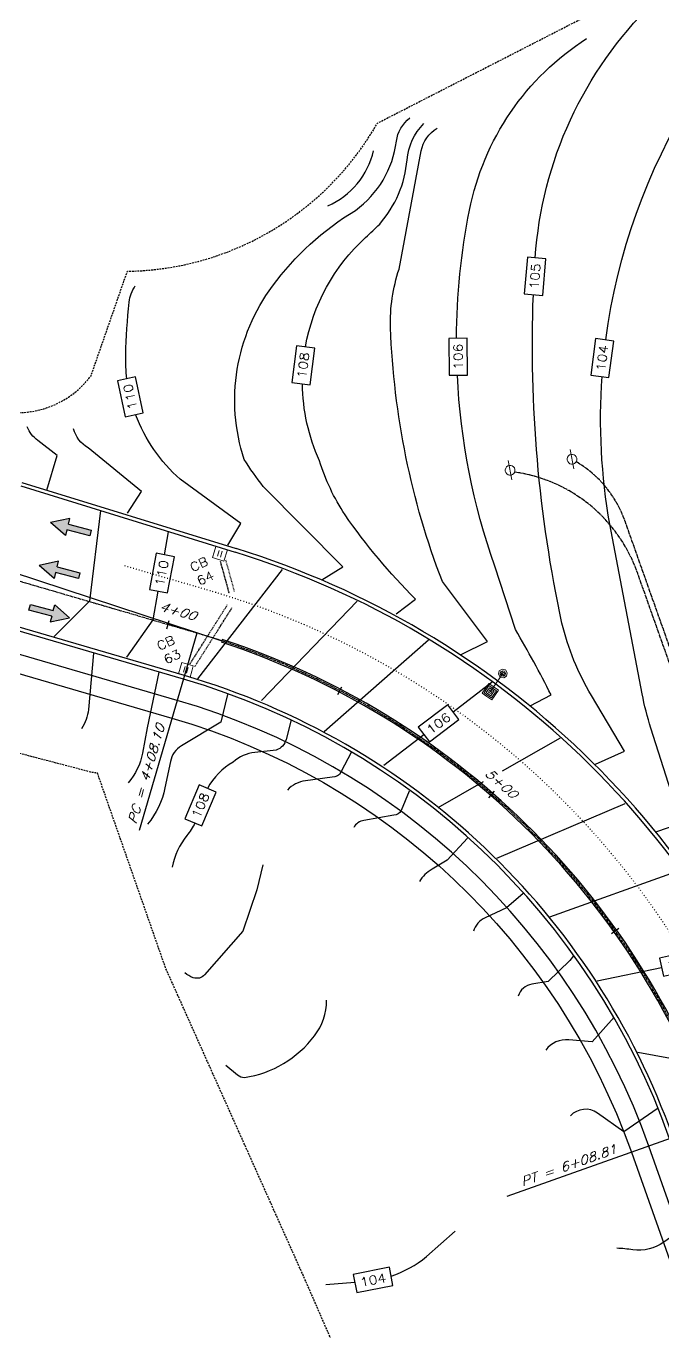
# Model space of a CAD drawing. Header units: feet. Extents: x 1024297 to 1030998, y 90489 to 94481.
# Drawn here: x 1024903.7 to 1025076.4, y 93096.4 to 93450.4 of the extents above; entities that cross this region are included whole.
import ezdxf
from ezdxf.enums import TextEntityAlignment as Align

# ---------------------------------------------------------------- set-up
doc = ezdxf.new("R2010")
doc.units = ezdxf.units.FT
doc.header["$MEASUREMENT"] = 0
for name, pattern in [('BWL', [0.8, 0.2, -0.6]), ('CENTER2', [1.125, 0.75, -0.125, 0.125, -0.125]), ('DASHED', [0.75, 0.5, -0.25]), ('HIDDEN', [0.375, 0.25, -0.125]), ('UTILITY', [1.08, 0.9, -0.06, 0, -0.06, 0, -0.06])]:
    doc.linetypes.add(name, pattern=pattern)
for name, color, linetype in [('LOW', 7, 'DASHED'), ('P-STRIPE', 1, 'Continuous'), ('P1COL', 4, 'Continuous'), ('P5PML', 1, 'Continuous'), ('P5PML-B', 1, 'BWL'), ('P6BLL', 6, 'CENTER2'), ('P6CUL', 6, 'Continuous'), ('P6DRL', 6, 'HIDDEN'), ('P6UTL', 6, 'UTILITY'), ('P6WAL', 6, 'Continuous'), ('P7COT', 3, 'Continuous'), ('P7DRS', 3, 'Continuous'), ('P7DRT', 3, 'Continuous'), ('P7EPL', 3, 'Continuous'), ('P7TFA', 3, 'Continuous'), ('P7UTS', 3, 'Continuous'), ('STALBL', 3, 'Continuous'), ('STAPTS', 3, 'Continuous')]:
    doc.layers.add(name, color=color, linetype=linetype)
doc.styles.add('60', font='simplex.shx', dxfattribs={"width": 1.15, "height": 2.4})
doc.styles.add('60S', font='simplex.shx', dxfattribs={"width": 1.15, "oblique": 22, "height": 2.4})

# ---------------------------------------------------------------- blocks, each defined once
blk = doc.blocks.new('TPOLE')
at = {"color": 0, "linetype": 'ByBlock', "lineweight": 0}
for points in [[(0.0665, 0.0003), (-0.0671, 0.0003)], [(0.0329, 0.0003), (0.0313, 0.0104), (0.0264, 0.02), (0.0195, 0.027), (0.0099, 0.0318), (-0.0003, 0.0334), (-0.0104, 0.0318), (-0.02, 0.027), (-0.027, 0.02), (-0.0318, 0.0104), (-0.0334, 0.0003), (-0.0318, -0.0099), (-0.027, -0.0195), (-0.02, -0.0264), (-0.0104, -0.0313), (-0.0003, -0.0329), (0.0099, -0.0313), (0.0195, -0.0264), (0.0264, -0.0195), (0.0313, -0.0099), (0.0329, 0.0003), (0.0329, 0.0003)]]:
    blk.add_lwpolyline(points, dxfattribs=at)
blk = doc.blocks.new('CBB')
at = {"color": 0, "linetype": 'ByBlock', "lineweight": 0}
for points in [[(0.0396, 0.0414), (0.0396, 0.0801), (-0.0414, 0.0801), (-0.0414, 0.0009), (0.0396, 0.0009), (0.0396, 0.0414), (0.0396, 0.0414)], [(-0.0114, 0.0202), (-0.0114, 0.0607)], [(0.0097, 0.0607), (0.0097, 0.0202)]]:
    blk.add_lwpolyline(points, dxfattribs=at)
blk = doc.blocks.new('PLP1')
at = {"color": 0, "linetype": 'ByBlock', "lineweight": 0}
for points in [[(-0.001, 0.191), (0.0393, 0.191), (0.0393, 0.1104), (-0.0413, 0.1104), (-0.0413, 0.191), (-0.001, 0.191), (-0.001, 0.191)], [(-0.001, 0.1814), (0.0298, 0.1814), (0.0298, 0.1219), (-0.0317, 0.1219), (-0.0317, 0.1814), (-0.001, 0.1814), (-0.001, 0.1814)], [(-0.001, 0.1718), (0.0182, 0.1718), (0.0182, 0.1315), (-0.0202, 0.1315), (-0.0202, 0.1718), (-0.001, 0.1718), (-0.001, 0.1718)], [(-0.001, 0.1603), (0.0086, 0.1603), (0.0086, 0.1411), (-0.0106, 0.1411), (-0.0106, 0.1603), (-0.001, 0.1603), (-0.001, 0.1603)], [(-0.001, 0.001), (-0.001, 0.1507)], [(0.0298, 0.001), (0.0202, 0.0221), (-0.001, 0.0317), (-0.0221, 0.0221), (-0.0317, 0.001), (-0.0221, -0.0202), (-0.001, -0.0298), (0.0202, -0.0202), (0.0298, 0.001), (0.0298, 0.001)], [(0.0182, 0.001), (0.0125, 0.0144), (-0.001, 0.0202), (-0.0144, 0.0144), (-0.0202, 0.001), (-0.0144, -0.0125), (-0.001, -0.0182), (0.0125, -0.0125), (0.0182, 0.001), (0.0182, 0.001)], [(0.0086, 0.001), (0.0067, 0.0086), (-0.001, 0.0106), (-0.0086, 0.0086), (-0.0106, 0.001), (-0.0086, -0.0067), (-0.001, -0.0086), (0.0067, -0.0067), (0.0086, 0.001), (0.0086, 0.001)]]:
    blk.add_lwpolyline(points, dxfattribs=at)
blk = doc.blocks.new('TF')
for p, q in [((0.0012, -0.0199), (0.0012, 0.0201)), ((0.0012, 0.0201), (0.1612, 0.0201)), ((0.1612, 0.0201), (0.1612, 0.0601)), ((0.1612, 0.0601), (0.2812, 0.0001)), ((0.1612, -0.0599), (0.2812, 0.0001)), ((0.1612, -0.0199), (0.0012, -0.0199)), ((0.1612, -0.0199), (0.1612, -0.0599))]:
    blk.add_line(p, q)
for points in [[(0.0012, 0.0201), (0.0012, -0.0199), (0.1612, 0.0201), (0.1612, -0.0199)], [(0.1612, -0.0599), (0.1612, 0.0601), (0.2812, 0.0001), (0.1612, 0.0601)]]:
    blk.add_solid(points)
blk = doc.blocks.new('CONID')
blk.add_lwpolyline([(-0.125, -0.0625), (0.125, -0.0625), (0.125, 0.0625), (-0.125, 0.0625)], close=True)
at = {"style": '60', "width": 1.15}
blk.add_attdef('CON', text='', height=0.06, dxfattribs=at).set_placement((0, 0), align=Align.MIDDLE)
blk = doc.blocks.new('STA_TIC')
blk.add_line((0, -0.04165), (0, 0.04165))
blk = doc.blocks.new('LBL_TIC')
blk.add_line((0, -0.04165), (0, 0.04165))

msp = doc.modelspace()

# ---------------------------------------------------------------- linework, layer by layer
at = {"layer": 'LOW', "flags": 128}
msp.add_lwpolyline([(1025299.17759, 91284.88733), (1025279.69847, 91329.65075), (1025214.17667, 91443.65574), (1025129.37299, 91567.20256), (1025065.53776, 91669.63859), (1024984.13222, 91825.65851), (1024909.83168, 91957.10585), (1024854.97944, 92044.05338), (1024913.67061, 92077.05306, 0.465573073), (1024916.78261, 92097.39941), (1024927.10658, 92113.45921), (1024946.21706, 92112.68682, 0.214873653), (1024965.35001, 92101.15157), (1025046.41901, 92140.37861), (1025033.11285, 92163.52232, -0.116694486), (1025029.4727, 92178.49362), (1025058.20862, 92399.7976), (1025088.4717, 92618.03806), (1025068.00032, 92651.01242), (1025104.13982, 92673.1417, -0.069153808), (1025174.33154, 92703.76178), (1025159.89959, 92747.16501, 0.072673243), (1025104.64104, 92726.41083), (1025077.20131, 92798.84152, 0.286338548), (1025087.67095, 92844.88538), (1025066.28215, 92907.73635), (1025035.46143, 92981.75675), (1024979.69277, 93109.84429), (1024941.579, 93194.97605), (1024923.08504, 93247.82492, 0.00311628), (1024921.22192, 93248.14873), (1024842.94753, 93268.68905), (1024737.93099, 93309.01255), (1024671.38413, 93341.65665), (1024607.91136, 93359.86934, 0.237160651), (1024587.40528, 93356.776), (1024586.26717, 93398.46717), (1024610.79985, 93430.61557, 0.193210887), (1024628.32429, 93417.75266), (1024725.83921, 93389.68857), (1024769.46894, 93380.70795), (1024894.74338, 93346.4907, 0.307613242), (1024921.32719, 93355.60282), (1024931.17963, 93383.92769, 0.26516412), (1024998.99743, 93424.0949), (1025056.95549, 93453.75453), (1025230.39287, 93550.74693, -0.073459567), (1025244.1056, 93555.79692), (1025350.48564, 93578.04901), (1025456.89359, 93598.45522), (1025481.18947, 93605.24487, 0.221219264), (1025517.74021, 93640.41055), (1025517.74021, 93640.41055), (1025526.57016, 93646.10369), (1025561.63476, 93623.06294), (1025568.18391, 93628.818, -0.363591046), (1025588.00867, 93629.28372), (1025594.23187, 93623.18184), (1025598.53631, 93626.9898), (1025531.88064, 93693.14884, -0.8925249), (1025538.74453, 93700.65922), (1025619.65124, 93617.92787, -0.978257696), (1025613.26198, 93611.34698), (1025601.48022, 93621.15952), (1025592.18006, 93611.64559), (1025581.5928, 93618.41362), (1025573.41497, 93609.87325), (1025607.46388, 93576.45468), (1025639.09873, 93548.21308), (1025672.50542, 93511.731), (1025714.46477, 93471.64412), (1025751.02521, 93477.0174), (1025854.30996, 93369.49385), (1025951.47495, 93253.44004), (1026071.26724, 92793.83775), (1026129.354, 92575.68261), (1026262.95081, 92037.03535), (1026423.9854, 91333.86598), (1026452.85438, 91189.01247), (1026544.66412, 91225.18157), (1026549.56736, 91209.09113)], format="xyb", dxfattribs=at)
at = {"layer": 'P-STRIPE'}
msp.add_line((1024899.91845, 93302.40776), (1024956.80035, 93283.7338), dxfattribs=at)
at = {"layer": 'P1COL', "flags": 128}
for points in [[(1025060.93069, 93365.31851, -0.216269065), (1025133.05816, 93481.31208)], [(1025041.80808, 93387.57128, -0.184532593), (1025073.55104, 93456.47097)], [(1025020.45521, 93365.75792, -0.047787033), (1025023.96705, 93400.46411, -0.20389976), (1025055.74489, 93447.05036)], [(1024983.91918, 93300.28724), (1024989.61087, 93303.79587), (1024968.03891, 93325.58215, -0.029416093), (1024962.87231, 93332.92785, -0.243163269), (1024970.53354, 93379.92886, -0.09823719), (1024993.04256, 93400.44894, 0.207832137), (1025004.1316, 93419.1815, -0.192473288), (1025007.77631, 93425.48939)], [(1024999.61693, 93396.74282, 0.159099445), (1025007.05327, 93414.16999, -0.17176875), (1025011.55983, 93423.96319, -2.107796999)], [(1025021.6878, 93280.05481), (1025028.86384, 93283.52312), (1025016.60274, 93299.81043, -0.083002471), (1025002.56578, 93368.61411, -0.090249329), (1025004.88136, 93384.54024), (1025010.87657, 93416.54964, -0.21605977), (1025015.18995, 93422.7116, -2.111967448)], [(1024979.46203, 93363.41151, -0.165026993), (1024995.79197, 93393.07283, 0.012148933), (1024999.61693, 93396.74282, 0.014042581)], [(1024931.05321, 93354.81376, -0.037376939), (1024930.73581, 93361.27601, -0.019736361), (1024931.66718, 93375.5604, -0.129560513), (1024933.32663, 93379.93903)], [(1025058.15492, 93250.30378), (1025066.02638, 93253.85222), (1025057.03345, 93268.94709, -0.075286586), (1025049.05202, 93288.53055, -0.062892595), (1025041.28196, 93377.57992)], [(1025040.41656, 93266.08163), (1025046.09465, 93269.09561, 0.015735583), (1025036.44645, 93286.76596), (1025030.84987, 93303.99042, -0.072490528), (1025020.67517, 93355.76001, -0.072490528)], [(1025004.11441, 93291.02648), (1025009.32491, 93295.04318, -0.045010491), (1024990.2105, 93317.91266, -0.07035302), (1024983.27699, 93332.57865, -0.102418923), (1024978.65186, 93353.43396, -0.102418923)], [(1025074.53477, 93231.93917), (1025081.38265, 93234.27784), (1025073.16214, 93260.06731, -0.029883525), (1025070.80928, 93269.32726), (1025062.00445, 93315.33913, -0.060845621), (1025059.93121, 93355.36307)], [(1024958.45406, 93309.68377), (1024961.99868, 93315.56406), (1024945.50759, 93327.5626, -0.124743024), (1024933.42611, 93345.09525, -0.124743024)], [(1024909.33298, 93324.60392), (1024912.17819, 93333.98799), (1024906.91194, 93338.07887, -0.151684529), (1024904.01755, 93341.76501, 3.104716147)], [(1024931.22084, 93318.36002), (1024935.05737, 93324.17769), (1024920.51149, 93336.01913, -0.186223167), (1024916.5662, 93341.2284, -2.123242618)], [(1024922.00455, 93280.36419), (1024920.59838, 93265.11061, -0.129390247), (1024918.70079, 93259.90046, 1.911084625)], [(1024958.31325, 93269.18285), (1024956.56795, 93261.7138), (1024945.88579, 93255.2924, 0.210216699), (1024942.8503, 93250.99651, 0.702562145)], [(1024936.57952, 93260.12751), (1024935.29911, 93253.3098, -0.132680455), (1024931.39378, 93245.21409, 2.187626801)], [(1024975.56553, 93262.35746), (1024974.26754, 93257.02141, -0.263606581), (1024971.55667, 93254.13532), (1024965.78191, 93253.46999, 0.152550211), (1024959.84339, 93250.83598, 3.958269824)], [(1024991.93732, 93253.63673), (1024989.09939, 93248.12325, -0.292152517), (1024986.75938, 93246.76175), (1024979.49646, 93245.80797, 0.176888202), (1024974.60181, 93243.25523, 1.071782909)], [(1024942.8503, 93250.99651), (1024941.38785, 93243.89505, -0.121360052), (1024936.68519, 93234.02498, 4.386438386)], [(1024959.84339, 93250.83598, 0.141935595), (1024952.94515, 93243.74193, 0.141935595)], [(1025007.59753, 93242.9622), (1025005.43565, 93237.77875, -0.311573084), (1025003.41577, 93236.4874), (1024995.34988, 93235.04139, 0.244882493), (1024992.57945, 93233.12067, 0.614046712)], [(1024949.49653, 93234.34194, -0.049108942), (1024947.28896, 93230.92331, 0.121396748), (1024943.37128, 93222.37893)], [(1025023.41964, 93230.20051), (1025017.93859, 93224.26553), (1025013.81391, 93221.80149, 0.132411385), (1025010.37733, 93218.44183, -14.393415169)], [(1024967.90906, 93223.02601), (1024966.29235, 93216.24764), (1024962.49661, 93205.00013), (1024952.12945, 93193.18625, -0.311154937), (1024949.03867, 93192.40622, -0.077636036), (1024946.74962, 93193.68984, 4.191181772)], [(1025038.52264, 93215.21118), (1025033.97532, 93211.33358), (1025028.19963, 93208.64033, 0.212132414), (1025025.02942, 93204.99939, 4.813570189)], [(1025052.20335, 93198.34215), (1025051.18113, 93197.05449), (1025045.32264, 93191.34899), (1025040.91743, 93190.64646, 0.283762035), (1025037.15515, 93187.40525, 1.972546358)], [(1024957.88782, 93168.66226), (1024961.06749, 93166.07968, 0.149227423), (1024962.93114, 93165.32259, 0.19288695), (1024981.94517, 93176.62815, 0.164402144), (1024985.22586, 93186.28857, -12.519263238)], [(1025063.20424, 93181.7103), (1025057.26386, 93175.02046), (1025050.91961, 93175.57639, 0.258481103), (1025044.64786, 93172.78699, 1.191378746)], [(1025075.13424, 93156.99628), (1025065.80335, 93150.61773), (1025058.70604, 93155.68847, 0.376044596), (1025051.33958, 93154.95674, 1.615624079)], [(1025086.66235, 93127.6344), (1025076.65751, 93120.67125, -0.188065529), (1025068.26882, 93118.65186, 0.023006948), (1025063.89373, 93119.0447, 2.087632537)], [(1025002.71476, 93111.4958, 0.091478955), (1025012.28874, 93116.78915), (1025020.11045, 93123.68872)]]:
    msp.add_lwpolyline(points, format="xyb", dxfattribs=at)
for points in [[(1024923.92695, 93319.05195), (1024920.88516, 93294.51941), (1024911.29759, 93284.87719)], [(1024941.25349, 93307.06484), (1024942.31817, 93313.27655)], [(1024950.25449, 93273.45082), (1024973.211, 93303.11765)], [(1024931.01213, 93279.2741), (1024938.2238, 93289.38859), (1024939.56384, 93297.20685)], [(1024967.51411, 93267.56489), (1024993.48278, 93294.47042)], [(1024984.52865, 93259.1226), (1025012.88824, 93283.98268)], [(1024939.68093, 93275.22543), (1024936.57952, 93260.12751)], [(1025019.51378, 93264.44583), (1025030.23193, 93272.67719)], [(1025000.70886, 93250.00394), (1025011.58263, 93258.35482)], [(1025032.94226, 93248.49935), (1025048.69107, 93257.43862)], [(1025015.48246, 93238.5889), (1025027.7501, 93245.5522)], [(1025031.42175, 93224.82135), (1025066.20486, 93239.60446)], [(1025045.72631, 93208.93834), (1025081.09068, 93221.55042)], [(1025058.59034, 93191.52169), (1025076.06519, 93195.13608)], [(1025069.59668, 93172.23322), (1025083.88464, 93169.56756), (1025085.66455, 93170.15997)], [(1024985.03796, 93109.19257), (1024992.85208, 93109.8193)]]:
    msp.add_lwpolyline(points, dxfattribs=at)
at = {"layer": 'P1COL'}
msp.add_arc((1024976.97111, 93421.42916), 21.51823, 293.486236, 347.1036211, dxfattribs=at)
at = {"layer": 'P5PML'}
for radius in [211.6, 212.4]:
    msp.add_arc((1024890.67439, 93082.31047), radius, 19.5045612, 71.8253322, dxfattribs=at)
at = {"layer": 'P5PML-B', "flags": 128}
msp.add_lwpolyline([(1025170.04575, 92222.14178), (1025228.68286, 92640.82414, 0.120469084), (1025206.34998, 92861.99149), (1025101.82013, 93157.10002, 0.241210962), (1024953.3567, 93297.36146), (1024930.02824, 93304.16116)], format="xyb", dxfattribs=at)
at = {"layer": 'P6BLL'}
msp.add_line((1024949.99872, 93285.84088), (1024558.20351, 93400.03996), dxfattribs=at)
msp.add_arc((1024890.67439, 93082.31047), 212, 19.5045612, 73.749839, dxfattribs=at)
at = {"layer": 'P6CUL'}
msp.add_line((1024902.60545, 93326.69536), (1024960.69655, 93308.73021), dxfattribs=at)
at = {"layer": 'P6CUL', "flags": 128}
msp.add_lwpolyline([(1025182.78461, 92853.64444), (1025078.25476, 93148.75297, 0.241210962), (1024946.3609, 93273.36024), (1024893.41314, 93288.79326), (1024746.50076, 93325.36508)], format="xyb", dxfattribs=at)
at = {"layer": 'P6CUL'}
msp.add_arc((1024890.67439, 93082.31047), 237, 19.5045612, 72.8153486, dxfattribs=at)
at = {"layer": 'P6DRL'}
for p, q in [((1024956.35262, 93305.33167), (1024958.75526, 93296.64611)), ((1024957.79832, 93305.73159), (1024960.20097, 93297.04603)), ((1024948.19231, 93277.53388), (1024958.28522, 93293.46843)), ((1024949.4595, 93276.73124), (1024959.55241, 93292.66579))]:
    msp.add_line(p, q, dxfattribs=at)
at = {"layer": 'P6UTL', "flags": 128}
for points in [[(1025117.88432, 93170.15153), (1025066.16213, 93316.17352, 0.175027316), (1025052.95826, 93332.27103)], [(1025116.46887, 93169.655), (1025069.51088, 93302.22675, 0.279065127), (1025036.21942, 93329.4855)]]:
    msp.add_lwpolyline(points, format="xyb", dxfattribs=at)
at = {"layer": 'P6WAL', "flags": 128}
for points in [[(1024662.5642, 93344.62255), (1024943.28275, 93262.7997, -0.241210962), (1025067.886, 93145.08027), (1025182.56272, 92821.3251, -0.048666184), (1025197.75954, 92760.06536, -0.18882501), (1025196.77327, 92755.80218, -0.176885009), (1025188.95619, 92750.22096), (1025185.10073, 92743.96947)], [(1025203.17474, 92757.48942, 0.051199719), (1025187.2758, 92822.99451), (1025072.59907, 93146.74968, 0.241210962), (1024944.68191, 93267.59994), (1024746.50076, 93325.36508)]]:
    msp.add_lwpolyline(points, format="xyb", dxfattribs=at)
at = {"layer": 'P7EPL'}
msp.add_line((1024902.31, 93325.74), (1024960.4011, 93307.77485), dxfattribs=at)
at = {"layer": 'P7EPL', "flags": 128}
msp.add_lwpolyline([(1025183.72723, 92853.97832), (1025079.19738, 93149.08685, 0.241210962), (1024946.64074, 93274.32029), (1024893.67394, 93289.75886)], format="xyb", dxfattribs=at)
at = {"layer": 'P7EPL'}
msp.add_arc((1024890.67439, 93082.31047), 236, 19.5045612, 72.8153486, dxfattribs=at)
at = {"layer": 'STAPTS'}
for p, q in [((1024949.99872, 93285.84088), (1024934.4091, 93232.35587)), ((1025090.50875, 93153.09344), (1025034.10258, 93133.11391))]:
    msp.add_line(p, q, dxfattribs=at)

# ---------------------------------------------------------------- block references
at = {"layer": 'P7COT'}
for p, xscale, yscale, zscale, rotation, values in [((1025041.75174, 93382.55802), 39.99999999999632, 40, 40, 85.13749735435587, {'CON': '105'}), ((1024978.88426, 93358.44471), 40.00000000000092, 40.00000000000092, 40.00000000000092, 82.74661216122767, {'CON': '108'}), ((1025020.896, 93360.76355), 40.00000000000121, 40, 40, 90.79338184488897, {'CON': '106'}), ((1025059.97471, 93360.40191), 40.00000000000568, 40, 40, 82.36978134171738, {'CON': '104'}), ((1024931.96199, 93349.89498), 39.99999999998916, 40, 40, 102.1008798576049, {'CON': '110'}), ((1024940.53831, 93302.11112), 40.00000000000419, 40, 40, 79.20403152231191, {'CON': '110'}), ((1025015.5829, 93261.35458), 40.00000000000681, 40, 40, 37.18291841206463, {'CON': '106'}), ((1024951.03789, 93239.11969), 40.00000000001023, 40, 40, 66.9751872787477, {'CON': '108'}), ((1025080.9218, 93196.3326), 39.99999999998028, 40, 40, 12.28826298589508, {'CON': '102'}), ((1024997.82511, 93110.44885), 39.99999999995678, 40, 40, 11.29855966693185, {'CON': '104'})]:
    msp.add_blockref('CONID', p, dxfattribs=dict(at, xscale=xscale, yscale=yscale, zscale=zscale, rotation=rotation)).add_auto_attribs(values)
at = {"layer": 'P7DRS', "yscale": 40, "zscale": 40.00000000000003}
for p, xscale, rotation in [((1024956.72346, 93308.91219), 40.00000000004359, 162.9409692027661), ((1024946.64074, 93274.32029), 40.00000000003382, 343.7335716747773)]:
    msp.add_blockref('CBB', p, dxfattribs=dict(at, xscale=xscale, rotation=rotation))
at = {"layer": 'P7TFA', "xscale": 40.00000000002699, "yscale": 40, "zscale": 40}
for p, rotation in [((1024921.22061, 93312.98874), 165.4759836766309), ((1024918.16673, 93301.38384), 165.4759836766309), ((1024904.62632, 93292.81187), 345.4759836766309)]:
    msp.add_blockref('TF', p, dxfattribs=dict(at, rotation=rotation))
at = {"layer": 'P7UTS', "yscale": 40, "zscale": 40}
for name, p, xscale, rotation in [('TPOLE', (1025051.78107, 93332.97732), 40.00000000000596, 100.9580994896712), ('TPOLE', (1025034.99721, 93329.98388), 39.9999999999943, 100.7442126133192), ('PLP1', (1025033.01324, 93274.92918), 39.99999999995185, 145.2984844566401)]:
    msp.add_blockref(name, p, dxfattribs=dict(at, xscale=xscale, rotation=rotation))
at = {"layer": 'STALBL', "yscale": 28.81152460984595, "zscale": 28.81152460984394}
for name, p, xscale, rotation in [('LBL_TIC', (1024942.22314, 93288.10727), 28.81152460989261, 343.74983895731), ('STA_TIC', (1024988.80925, 93270.22947), 28.81152460985474, 332.4255844101813), ('LBL_TIC', (1025030.00329, 93242.09614), 28.81152460984164, 318.9124288646431), ('STA_TIC', (1025063.48304, 93205.11589), 28.81152460987276, 305.3992733191635)]:
    msp.add_blockref(name, p, dxfattribs=dict(at, xscale=xscale, rotation=rotation))

# ---------------------------------------------------------------- texts
at = {"layer": 'P7DRT', "style": '60', "width": 1.15}
for s, p in [('CB', (1024951.10481, 93303.3861)), ('64', (1024952.84358, 93299.65729)), ('CB', (1024942.10343, 93282.07986)), ('63', (1024943.84221, 93278.35105))]:
    msp.add_text(s, height=2.4, rotation=25, dxfattribs=at).set_placement(p, align=Align.CENTER)
at = {"layer": 'STALBL', "style": '60S', "oblique": 22, "width": 1.15}
for s, rotation, p in [('4+00', 343.749839, (1024944.36059, 93289.9495)), ('5+00', 318.9124289, (1025031.31771, 93243.60355))]:
    msp.add_text(s, height=2.4, rotation=rotation, dxfattribs=at).set_placement(p, align=Align.BOTTOM_CENTER)
at = {"layer": 'STAPTS', "style": '60S', "oblique": 22, "width": 1.15}
for s, rotation, p in [('PC = 4+08.10', 73.749839, (1024942.03673, 93260.46935)), ('PT = 6+08.81', 19.5045612, (1025064.34706, 93144.28206))]:
    msp.add_text(s, height=2.4, rotation=rotation, dxfattribs=at).set_placement(p, align=Align.BOTTOM_RIGHT)

doc.saveas('drawing.dxf')
